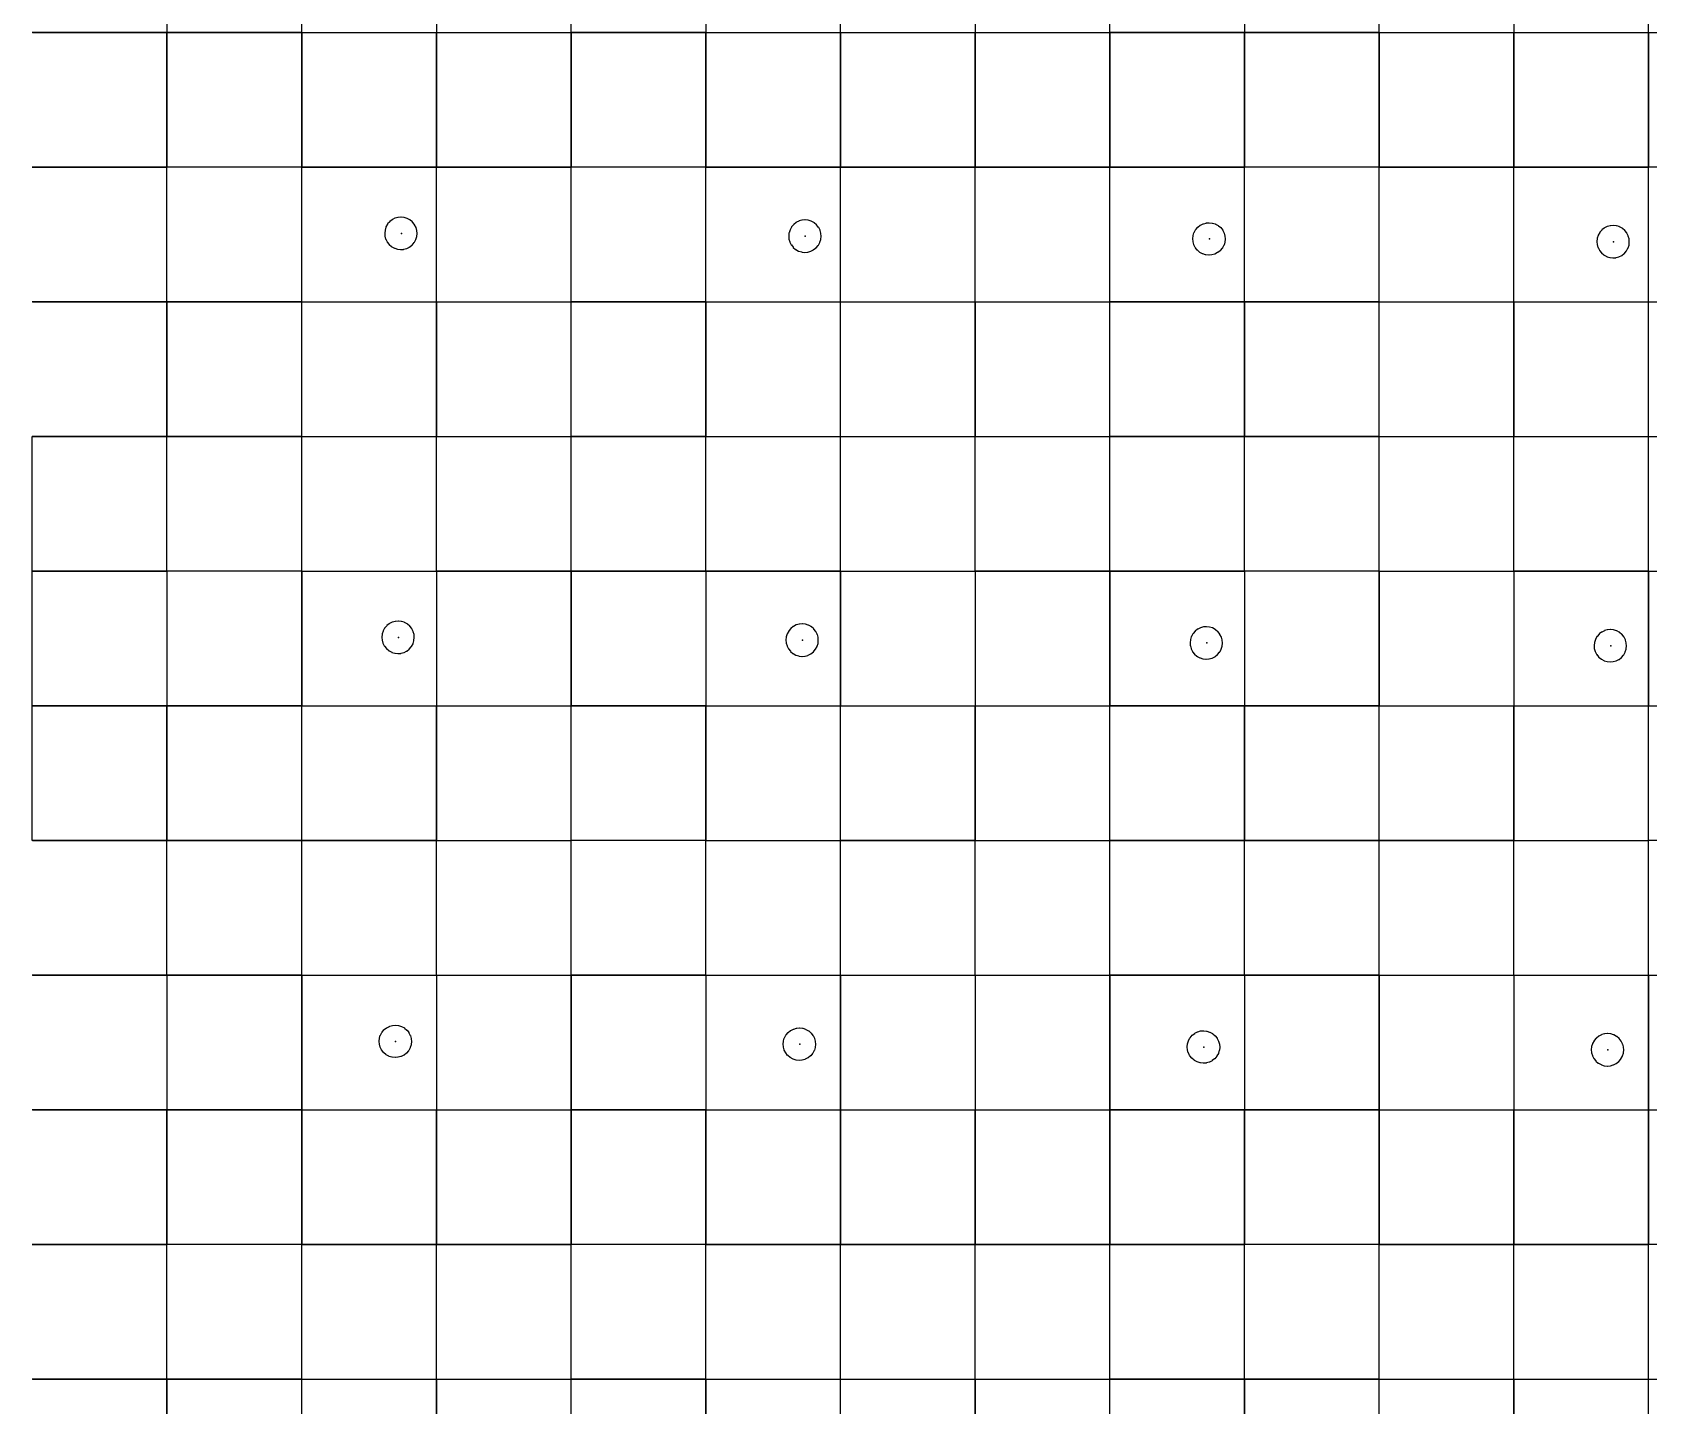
# Model space of a CAD drawing. Header units: metres. Extents: x 0 to 398, y -24 to 612.
# Drawn here: x 99 to 207, y 304.2 to 396 of the extents above; entities that cross this region are included whole.
import ezdxf

# ---------------------------------------------------------------- set-up
doc = ezdxf.new("R2010")
doc.units = ezdxf.units.M
doc.layers.add('LAYER_01_CUT', color=7, linetype='Continuous')
doc.layers.add('LAYER_04_GRID', color=7, linetype='Continuous')

msp = doc.modelspace()

# ---------------------------------------------------------------- linework, layer by layer
at = {"layer": 'LAYER_01_CUT'}
for points in [[(116.99, 396), (117, 396), (117, 404.99), (117, 405), (117, 413.99)], [(134.99, 396), (135, 396), (135, 404.99), (135, 405), (135, 413.99)], [(152.99, 396), (153, 396), (153, 404.99), (153, 405), (153, 413.99)], [(170.99, 396), (171, 396), (171, 404.99), (171, 405), (171, 413.99)], [(188.99, 396), (189, 396), (189, 404.99), (189, 405), (189, 413.99)], [(206.99, 396), (207, 396), (207, 404.99), (207, 405), (207, 413.99)], [(108, 404.99), (108, 396), (108, 396.01)], [(126, 404.99), (126, 396), (126, 396.01)], [(144, 404.99), (144, 396), (144, 396.01)], [(162, 404.99), (162, 396), (162, 396.01)], [(180, 404.99), (180, 396), (180, 396.01)], [(198, 404.99), (198, 396), (198, 396.01)], [(107.99, 396), (99, 396)], [(99.01, 396), (99, 396)], [(99.01, 396), (108, 396)], [(107.99, 396), (108, 396)], [(108, 395.99), (108, 396)], [(108, 387.01), (108, 396)], [(108, 396), (116.99, 396)], [(108, 396), (108.01, 396)], [(108, 395.99), (108, 387)], [(117, 396), (108.01, 396)], [(117, 396), (117, 396.01)], [(117, 395.99), (117, 396)], [(117, 387.01), (117, 396)], [(117, 396), (125.99, 396)], [(117, 396), (117.01, 396)], [(117, 395.99), (117, 387)], [(117.01, 396), (126, 396)], [(125.99, 396), (126, 396)], [(126.01, 396), (126, 396)], [(126, 395.99), (126, 396)], [(126, 387.01), (126, 396)], [(126, 396), (134.99, 396)], [(126, 395.99), (126, 387)], [(126.01, 396), (135, 396)], [(135, 396), (135, 396.01)], [(135, 395.99), (135, 396)], [(135, 387.01), (135, 396)], [(135, 396), (143.99, 396)], [(135, 396), (135.01, 396)], [(135, 395.99), (135, 387)], [(144, 396), (135.01, 396)], [(144, 396), (143.99, 396)], [(144, 395.99), (144, 396)], [(144, 387.01), (144, 396)], [(144, 396), (152.99, 396)], [(144, 396), (144.01, 396)], [(144, 395.99), (144, 387)], [(144.01, 396), (153, 396)], [(153, 396), (153, 396.01)], [(153.01, 396), (153, 396)], [(153, 395.99), (153, 396)], [(153, 387.01), (153, 396)], [(153, 396), (161.99, 396)], [(153, 395.99), (153, 387)], [(153.01, 396), (162, 396)], [(162, 396), (161.99, 396)], [(162, 395.99), (162, 396)], [(162, 387.01), (162, 396)], [(162, 396), (170.99, 396)], [(162, 396), (162.01, 396)], [(162, 395.99), (162, 387)], [(162.01, 396), (171, 396)], [(171, 396), (171, 396.01)], [(179.99, 396), (171, 396)], [(171.01, 396), (171, 396)], [(171, 395.99), (171, 396)], [(171, 387.01), (171, 396)], [(171, 395.99), (171, 387)], [(171.01, 396), (180, 396)], [(179.99, 396), (180, 396)], [(180, 395.99), (180, 396)], [(180, 387.01), (180, 396)], [(180, 396), (188.99, 396)], [(180, 396), (180.01, 396)], [(180, 395.99), (180, 387)], [(189, 396), (180.01, 396)], [(189, 396), (189, 396.01)], [(189, 395.99), (189, 396)], [(189, 387.01), (189, 396)], [(189, 396), (197.99, 396)], [(189, 396), (189.01, 396)], [(189, 395.99), (189, 387)], [(189.01, 396), (198, 396)], [(197.99, 396), (198, 396)], [(198.01, 396), (198, 396)], [(198, 395.99), (198, 396)], [(198, 387.01), (198, 396)], [(198, 396), (206.99, 396)], [(198, 395.99), (198, 387)], [(198.01, 396), (207, 396)], [(207, 396), (207, 396.01)], [(207, 395.99), (207, 396)], [(207, 387.01), (207, 396)], [(207, 396), (215.99, 396)], [(207, 396), (207.01, 396)], [(207, 395.99), (207, 387)], [(107.99, 387), (99, 387), (99.01, 387)], [(99.01, 387), (108, 387)], [(107.99, 387), (108, 387)], [(107.99, 378), (108, 378), (108, 386.99)], [(108, 387.01), (108, 387)], [(116.99, 387), (108, 387), (108.01, 387)], [(108, 386.99), (108, 387)], [(108, 378.01), (108, 387)], [(108, 377.99), (108, 369), (116.99, 369), (117, 369), (117, 377.99), (117, 378), (117, 386.99)], [(117, 387), (108.01, 387)], [(117, 387), (116.99, 387)], [(117, 387.01), (117, 387)], [(125.99, 387), (117, 387), (117.01, 387)], [(117, 386.99), (117, 387)], [(117, 378.01), (117, 387)], [(117.01, 387), (126, 387)], [(125.99, 387), (126, 387)], [(125.99, 378), (126, 378), (126, 386.99)], [(126, 387.01), (126, 387)], [(134.99, 387), (126, 387), (126.01, 387)], [(126, 386.99), (126, 387)], [(126, 378.01), (126, 387)], [(126, 377.99), (126, 369), (134.99, 369), (135, 369), (135, 377.99), (135, 378), (135, 386.99)], [(126.01, 387), (135, 387)], [(135, 387), (134.99, 387)], [(135, 387.01), (135, 387)], [(143.99, 387), (135, 387), (135.01, 387)], [(135, 386.99), (135, 387)], [(135, 378.01), (135, 387)], [(144, 387), (135.01, 387)], [(144, 387), (143.99, 387)], [(143.99, 378), (144, 378), (144, 386.99)], [(144, 387.01), (144, 387)], [(152.99, 387), (144, 387), (144.01, 387)], [(144, 386.99), (144, 387)], [(144, 378.01), (144, 387)], [(144, 377.99), (144, 369), (152.99, 369), (153, 369), (153, 377.99), (153, 378), (153, 386.99)], [(144.01, 387), (153, 387)], [(152.99, 387), (153, 387)], [(153, 387.01), (153, 387)], [(161.99, 387), (153, 387), (153.01, 387)], [(153, 386.99), (153, 387)], [(153, 378.01), (153, 387)], [(153.01, 387), (162, 387)], [(162, 387), (161.99, 387)], [(161.99, 378), (162, 378), (162, 386.99)], [(162, 387.01), (162, 387)], [(170.99, 387), (162, 387), (162.01, 387)], [(162, 386.99), (162, 387)], [(162, 378.01), (162, 387)], [(162, 377.99), (162, 369), (170.99, 369), (171, 369), (171, 377.99), (171, 378), (171, 386.99)], [(162.01, 387), (171, 387)], [(170.99, 387), (171, 387)], [(171, 387.01), (171, 387)], [(179.99, 387), (171, 387), (171.01, 387)], [(171, 386.99), (171, 387)], [(171, 378.01), (171, 387)], [(171.01, 387), (180, 387)], [(179.99, 387), (180, 387)], [(179.99, 378), (180, 378), (180, 386.99)], [(180, 387.01), (180, 387)], [(188.99, 387), (180, 387), (180.01, 387)], [(180, 386.99), (180, 387)], [(180, 378.01), (180, 387)], [(180, 377.99), (180, 369), (188.99, 369), (189, 369), (189, 377.99), (189, 378), (189, 386.99)], [(189, 387), (180.01, 387)], [(189, 387), (188.99, 387)], [(189, 387.01), (189, 387)], [(197.99, 387), (189, 387), (189.01, 387)], [(189, 386.99), (189, 387)], [(189, 378.01), (189, 387)], [(189.01, 387), (198, 387)], [(197.99, 387), (198, 387)], [(197.99, 378), (198, 378), (198, 386.99)], [(198, 387.01), (198, 387)], [(206.99, 387), (198, 387), (198.01, 387)], [(198, 386.99), (198, 387)], [(198, 378.01), (198, 387)], [(198, 377.99), (198, 369), (206.99, 369), (207, 369), (207, 377.99), (207, 378), (207, 386.99)], [(198.01, 387), (207, 387)], [(207, 387), (206.99, 387)], [(207, 387.01), (207, 387)], [(215.99, 387), (207, 387), (207.01, 387)], [(207, 386.99), (207, 387)], [(207, 378.01), (207, 387)], [(122.61, 382.19), (122.62, 382.19), (122.62, 382.18), (122.71, 382), (122.71, 381.99), (122.72, 381.99), (122.84, 381.83), (122.85, 381.82), (123, 381.69), (123.02, 381.68), (123.03, 381.67), (123.2, 381.58), (123.21, 381.57), (123.22, 381.57), (123.41, 381.51), (123.41, 381.51), (123.42, 381.51), (123.61, 381.49), (123.62, 381.49), (123.63, 381.49), (123.81, 381.5), (123.82, 381.51), (123.82, 381.51), (124.01, 381.56), (124.02, 381.56), (124.02, 381.56), (124.2, 381.65), (124.21, 381.66), (124.22, 381.66), (124.37, 381.79), (124.38, 381.79), (124.51, 381.95), (124.52, 381.96), (124.53, 381.97), (124.62, 382.15), (124.63, 382.15), (124.63, 382.16), (124.69, 382.35), (124.69, 382.36), (124.69, 382.37), (124.71, 382.56), (124.71, 382.56), (124.71, 382.57), (124.7, 382.75), (124.7, 382.76), (124.69, 382.77), (124.64, 382.95), (124.64, 382.96), (124.64, 382.97), (124.55, 383.14), (124.54, 383.15), (124.54, 383.16), (124.41, 383.32), (124.41, 383.33), (124.25, 383.46), (124.24, 383.47), (124.23, 383.47), (124.05, 383.57), (124.05, 383.57), (124.04, 383.57), (123.85, 383.63), (123.84, 383.63), (123.83, 383.64), (123.64, 383.66), (123.64, 383.66), (123.63, 383.66), (123.45, 383.64), (123.44, 383.64), (123.43, 383.64), (123.25, 383.59), (123.24, 383.58), (123.23, 383.58), (123.06, 383.49), (123.05, 383.49), (123.04, 383.48), (122.88, 383.36), (122.88, 383.35), (122.74, 383.2), (122.73, 383.18), (122.73, 383.18), (122.63, 383), (122.63, 382.99), (122.63, 382.98), (122.57, 382.79), (122.57, 382.79), (122.57, 382.78), (122.55, 382.59), (122.55, 382.58), (122.55, 382.57), (122.56, 382.39), (122.56, 382.39), (122.56, 382.38), (122.61, 382.19)], [(151.01, 381.37), (151.02, 381.38), (151.2, 381.47), (151.21, 381.47), (151.21, 381.48), (151.37, 381.6), (151.38, 381.61), (151.51, 381.76), (151.52, 381.78), (151.53, 381.78), (151.62, 381.96), (151.63, 381.97), (151.63, 381.98), (151.69, 382.16), (151.69, 382.17), (151.69, 382.18), (151.71, 382.37), (151.71, 382.38), (151.71, 382.39), (151.7, 382.57), (151.69, 382.57), (151.69, 382.58), (151.64, 382.76), (151.64, 382.77), (151.64, 382.78), (151.55, 382.96), (151.54, 382.97), (151.54, 382.97), (151.41, 383.13), (151.41, 383.14), (151.25, 383.27), (151.24, 383.28), (151.23, 383.29), (151.05, 383.38), (151.05, 383.39), (151.04, 383.39), (150.85, 383.45), (150.84, 383.45), (150.83, 383.45), (150.64, 383.47), (150.64, 383.47), (150.63, 383.47), (150.45, 383.45), (150.44, 383.45), (150.43, 383.45), (150.25, 383.4), (150.24, 383.4), (150.23, 383.39), (150.06, 383.31), (150.05, 383.3), (150.04, 383.3), (149.88, 383.17), (149.88, 383.17), (149.74, 383.01), (149.73, 383), (149.73, 382.99), (149.63, 382.81), (149.63, 382.8), (149.63, 382.8), (149.57, 382.61), (149.57, 382.6), (149.56, 382.59), (149.54, 382.4), (149.54, 382.39), (149.54, 382.39), (149.56, 382.21), (149.56, 382.2), (149.56, 382.19), (149.61, 382.01), (149.62, 382), (149.62, 381.99), (149.71, 381.81), (149.71, 381.81), (149.72, 381.8), (149.84, 381.64), (149.85, 381.63), (150, 381.5), (150.02, 381.49), (150.02, 381.49), (150.2, 381.39), (150.21, 381.39), (150.22, 381.38), (150.41, 381.33), (150.41, 381.32), (150.42, 381.32), (150.61, 381.3), (150.62, 381.3), (150.63, 381.3), (150.81, 381.32), (150.81, 381.32), (150.82, 381.32), (151.01, 381.37), (151.01, 381.37)], [(178.52, 381.59), (178.51, 381.58), (178.38, 381.42), (178.37, 381.41), (178.21, 381.29), (178.21, 381.28), (178.2, 381.28), (178.02, 381.19), (178.01, 381.19), (178.01, 381.18), (177.82, 381.13), (177.81, 381.13), (177.81, 381.13), (177.63, 381.12), (177.62, 381.12), (177.61, 381.12), (177.42, 381.14), (177.41, 381.14), (177.4, 381.14), (177.22, 381.2), (177.21, 381.2), (177.2, 381.2), (177.02, 381.3), (177.02, 381.3), (177, 381.32), (176.85, 381.45), (176.84, 381.45), (176.72, 381.61), (176.71, 381.62), (176.71, 381.63), (176.62, 381.8), (176.61, 381.81), (176.61, 381.82), (176.56, 382), (176.56, 382.01), (176.56, 382.02), (176.54, 382.2), (176.54, 382.21), (176.54, 382.22), (176.56, 382.41), (176.56, 382.41), (176.57, 382.42), (176.62, 382.61), (176.63, 382.62), (176.63, 382.63), (176.73, 382.8), (176.73, 382.81), (176.74, 382.82), (176.87, 382.98), (176.88, 382.98), (177.04, 383.11), (177.05, 383.11), (177.05, 383.12), (177.23, 383.21), (177.24, 383.21), (177.25, 383.21), (177.43, 383.26), (177.44, 383.27), (177.45, 383.27), (177.63, 383.28), (177.63, 383.28), (177.64, 383.28), (177.83, 383.26), (177.84, 383.26), (177.85, 383.26), (178.04, 383.2), (178.05, 383.2), (178.05, 383.19), (178.23, 383.1), (178.24, 383.09), (178.25, 383.08), (178.41, 382.95), (178.41, 382.95), (178.54, 382.79), (178.54, 382.78), (178.55, 382.77), (178.64, 382.59), (178.64, 382.59), (178.64, 382.58), (178.69, 382.39), (178.69, 382.39), (178.69, 382.38), (178.71, 382.2), (178.71, 382.19), (178.71, 382.18), (178.69, 381.99), (178.69, 381.99), (178.69, 381.98), (178.63, 381.79), (178.63, 381.78), (178.62, 381.77), (178.53, 381.6), (178.52, 381.59)], [(205.38, 381.23), (205.51, 381.39), (205.52, 381.4), (205.53, 381.41), (205.62, 381.59), (205.63, 381.59), (205.63, 381.6), (205.69, 381.79), (205.69, 381.8), (205.69, 381.81), (205.71, 382), (205.71, 382.01), (205.71, 382.01), (205.69, 382.19), (205.69, 382.2), (205.69, 382.21), (205.64, 382.39), (205.64, 382.4), (205.63, 382.41), (205.55, 382.58), (205.54, 382.59), (205.54, 382.6), (205.41, 382.76), (205.41, 382.77), (205.25, 382.9), (205.24, 382.91), (205.23, 382.91), (205.05, 383.01), (205.04, 383.01), (205.04, 383.02), (204.85, 383.07), (204.84, 383.07), (204.83, 383.08), (204.64, 383.1), (204.63, 383.1), (204.63, 383.1), (204.45, 383.08), (204.44, 383.08), (204.43, 383.08), (204.25, 383.03), (204.24, 383.02), (204.23, 383.02), (204.05, 382.93), (204.05, 382.93), (204.04, 382.92), (203.88, 382.8), (203.87, 382.79), (203.74, 382.64), (203.73, 382.62), (203.73, 382.62), (203.63, 382.44), (203.63, 382.43), (203.62, 382.42), (203.57, 382.24), (203.56, 382.23), (203.56, 382.22), (203.54, 382.03), (203.54, 382.02), (203.54, 382.01), (203.56, 381.83), (203.56, 381.83), (203.56, 381.82), (203.61, 381.63), (203.61, 381.63), (203.62, 381.62), (203.71, 381.44), (203.71, 381.43), (203.72, 381.43), (203.84, 381.27), (203.85, 381.26), (204, 381.13), (204.02, 381.12), (204.02, 381.11), (204.2, 381.02), (204.21, 381.01), (204.22, 381.01), (204.4, 380.95), (204.41, 380.95), (204.42, 380.95), (204.61, 380.93), (204.62, 380.93), (204.63, 380.93), (204.81, 380.94), (204.81, 380.95), (204.82, 380.95), (205, 381), (205.01, 381), (205.02, 381), (205.2, 381.09), (205.21, 381.1), (205.21, 381.1), (205.37, 381.23), (205.38, 381.23)], [(107.99, 378), (99, 378)], [(99.01, 378), (99, 378)], [(99.01, 378), (108, 378)], [(108, 378), (108, 378.01)], [(108, 369.01), (108, 378)], [(108, 378), (108, 377.99)], [(108, 378), (116.99, 378)], [(108, 378), (108.01, 378)], [(117, 378), (108.01, 378)], [(117, 378), (116.99, 378)], [(117, 378), (117, 378.01)], [(117, 369.01), (117, 378)], [(117, 378), (125.99, 378)], [(117, 378), (117.01, 378)], [(117.01, 378), (126, 378)], [(126, 378), (126, 378.01)], [(126.01, 378), (126, 378)], [(126, 369.01), (126, 378)], [(126, 378), (126, 377.99)], [(126, 378), (134.99, 378)], [(126.01, 378), (135, 378)], [(135, 378), (134.99, 378)], [(135, 378), (135, 378.01)], [(135, 369.01), (135, 378)], [(135, 378), (143.99, 378)], [(135, 378), (135.01, 378)], [(144, 378), (135.01, 378)], [(144, 378), (144, 378.01)], [(144, 369.01), (144, 378)], [(144, 378), (144, 377.99)], [(144, 378), (152.99, 378)], [(144, 378), (144.01, 378)], [(144.01, 378), (153, 378)], [(152.99, 378), (153, 378)], [(153, 378), (153, 378.01)], [(153.01, 378), (153, 378)], [(153, 369.01), (153, 378)], [(153, 378), (161.99, 378)], [(153.01, 378), (162, 378)], [(162, 378), (162, 378.01)], [(162, 369.01), (162, 378)], [(162, 378), (162, 377.99)], [(162, 378), (170.99, 378)], [(162, 378), (162.01, 378)], [(162.01, 378), (171, 378)], [(170.99, 378), (171, 378)], [(171, 378), (171, 378.01)], [(179.99, 378), (171, 378)], [(171.01, 378), (171, 378)], [(171, 369.01), (171, 378)], [(171.01, 378), (180, 378)], [(180, 378), (180, 378.01)], [(180, 369.01), (180, 378)], [(180, 378), (180, 377.99)], [(180, 378), (188.99, 378)], [(180, 378), (180.01, 378)], [(189, 378), (180.01, 378)], [(189, 378), (188.99, 378)], [(189, 378), (189, 378.01)], [(189, 369.01), (189, 378)], [(189, 378), (197.99, 378)], [(189, 378), (189.01, 378)], [(189.01, 378), (198, 378)], [(198, 378), (198, 378.01)], [(198.01, 378), (198, 378)], [(198, 369.01), (198, 378)], [(198, 378), (198, 377.99)], [(198, 378), (206.99, 378)], [(198.01, 378), (207, 378)], [(207, 378), (206.99, 378)], [(207, 378), (207, 378.01)], [(207, 369.01), (207, 378)], [(207, 378), (215.99, 378)], [(207, 378), (207.01, 378)], [(107.99, 369), (99, 369)], [(99.01, 369), (99, 369)], [(107.99, 342), (99, 342), (99, 350.99), (99, 351), (99, 359.99), (99, 360), (99, 368.99)], [(99.01, 369), (108, 369)], [(107.99, 369), (108, 369)], [(108, 369.01), (108, 369)], [(108, 368.99), (108, 369)], [(108, 360.01), (108, 369)], [(108, 369), (108.01, 369)], [(116.99, 360), (108, 360), (108, 368.99)], [(117, 369), (108.01, 369)], [(117, 369.01), (117, 369)], [(117, 368.99), (117, 369)], [(117, 360.01), (117, 369)], [(117, 369), (125.99, 369)], [(117, 369), (117.01, 369)], [(125.99, 342), (117, 342), (117, 350.99), (117, 351), (117, 359.99), (117, 360), (117, 368.99)], [(117.01, 369), (126, 369)], [(125.99, 369), (126, 369)], [(126, 369.01), (126, 369)], [(126.01, 369), (126, 369)], [(126, 368.99), (126, 369)], [(126, 360.01), (126, 369)], [(134.99, 360), (126, 360), (126, 368.99)], [(126.01, 369), (135, 369)], [(135, 369.01), (135, 369)], [(135, 368.99), (135, 369)], [(135, 360.01), (135, 369)], [(135, 369), (143.99, 369)], [(135, 369), (135.01, 369)], [(143.99, 342), (135, 342), (135, 350.99), (135, 351), (135, 359.99), (135, 360), (135, 368.99)], [(144, 369), (135.01, 369)], [(144, 369), (143.99, 369)], [(144, 369.01), (144, 369)], [(144, 368.99), (144, 369)], [(144, 360.01), (144, 369)], [(144, 369), (144.01, 369)], [(152.99, 360), (144, 360), (144, 368.99)], [(144.01, 369), (153, 369)], [(153, 369.01), (153, 369)], [(153.01, 369), (153, 369)], [(153, 368.99), (153, 369)], [(153, 360.01), (153, 369)], [(153, 369), (161.99, 369)], [(161.99, 342), (153, 342), (153, 350.99), (153, 351), (153, 359.99), (153, 360), (153, 368.99)], [(153.01, 369), (162, 369)], [(162, 369), (161.99, 369)], [(162, 369.01), (162, 369)], [(162, 368.99), (162, 369)], [(162, 360.01), (162, 369)], [(162, 369), (162.01, 369)], [(170.99, 360), (162, 360), (162, 368.99)], [(162.01, 369), (171, 369)], [(171, 369.01), (171, 369)], [(179.99, 369), (171, 369)], [(171.01, 369), (171, 369)], [(171, 368.99), (171, 369)], [(171, 360.01), (171, 369)], [(179.99, 342), (171, 342), (171, 350.99), (171, 351), (171, 359.99), (171, 360), (171, 368.99)], [(171.01, 369), (180, 369)], [(179.99, 369), (180, 369)], [(180, 369.01), (180, 369)], [(180, 368.99), (180, 369)], [(180, 360.01), (180, 369)], [(180, 369), (180.01, 369)], [(188.99, 360), (180, 360), (180, 368.99)], [(189, 369), (180.01, 369)], [(189, 369.01), (189, 369)], [(189, 368.99), (189, 369)], [(189, 360.01), (189, 369)], [(189, 369), (197.99, 369)], [(189, 369), (189.01, 369)], [(197.99, 342), (189, 342), (189, 350.99), (189, 351), (189, 359.99), (189, 360), (189, 368.99)], [(189.01, 369), (198, 369)], [(197.99, 369), (198, 369)], [(198, 369.01), (198, 369)], [(198.01, 369), (198, 369)], [(198, 368.99), (198, 369)], [(198, 360.01), (198, 369)], [(206.99, 360), (198, 360), (198, 368.99)], [(198.01, 369), (207, 369)], [(207, 369.01), (207, 369)], [(207, 368.99), (207, 369)], [(207, 360.01), (207, 369)], [(207, 369), (215.99, 369)], [(207, 369), (207.01, 369)], [(215.99, 342), (207, 342), (207, 350.99), (207, 351), (207, 359.99), (207, 360), (207, 368.99)], [(107.99, 360), (99, 360)], [(99.01, 360), (99, 360)], [(99.01, 360), (108, 360)], [(107.99, 360), (108, 360)], [(108, 360), (108, 360.01)], [(108, 360), (108, 359.99)], [(108, 360), (108, 351.01)], [(108, 360), (108.01, 360)], [(108, 359.99), (108, 351), (108, 351.01)], [(117, 360), (108.01, 360)], [(117, 360), (116.99, 360)], [(117, 360), (117, 360.01)], [(117, 360), (117, 351.01)], [(117, 360), (125.99, 360)], [(117, 360), (117.01, 360)], [(117.01, 360), (126, 360)], [(125.99, 360), (126, 360)], [(126, 360), (126, 360.01)], [(126.01, 360), (126, 360)], [(126, 360), (126, 359.99)], [(126, 360), (126, 351.01)], [(126, 359.99), (126, 351), (126, 351.01)], [(126.01, 360), (135, 360)], [(135, 360), (134.99, 360)], [(135, 360), (135, 360.01)], [(135, 360), (135, 351.01)], [(135, 360), (143.99, 360)], [(135, 360), (135.01, 360)], [(144, 360), (135.01, 360)], [(144, 360), (143.99, 360)], [(144, 360), (144, 360.01)], [(144, 360), (144, 359.99)], [(144, 360), (144, 351.01)], [(144, 360), (144.01, 360)], [(144, 359.99), (144, 351), (144, 351.01)], [(144.01, 360), (153, 360)], [(152.99, 360), (153, 360)], [(153, 360), (153, 360.01)], [(153.01, 360), (153, 360)], [(153, 360), (153, 351.01)], [(153, 360), (161.99, 360)], [(153.01, 360), (162, 360)], [(162, 360), (161.99, 360)], [(162, 360), (162, 360.01)], [(162, 360), (162, 359.99)], [(162, 360), (162, 351.01)], [(162, 360), (162.01, 360)], [(162, 359.99), (162, 351), (162, 351.01)], [(162.01, 360), (171, 360)], [(170.99, 360), (171, 360)], [(171, 360), (171, 360.01)], [(179.99, 360), (171, 360)], [(171.01, 360), (171, 360)], [(171, 360), (171, 351.01)], [(171.01, 360), (180, 360)], [(179.99, 360), (180, 360)], [(180, 360), (180, 360.01)], [(180, 360), (180, 359.99)], [(180, 360), (180, 351.01)], [(180, 360), (180.01, 360)], [(180, 359.99), (180, 351), (180, 351.01)], [(189, 360), (180.01, 360)], [(189, 360), (188.99, 360)], [(189, 360), (189, 360.01)], [(189, 360), (189, 351.01)], [(189, 360), (197.99, 360)], [(189, 360), (189.01, 360)], [(189.01, 360), (198, 360)], [(197.99, 360), (198, 360)], [(198, 360), (198, 360.01)], [(198.01, 360), (198, 360)], [(198, 360), (198, 359.99)], [(198, 360), (198, 351.01)], [(198, 359.99), (198, 351), (198, 351.01)], [(198.01, 360), (207, 360)], [(207, 360), (206.99, 360)], [(207, 360), (207, 360.01)], [(207, 360), (207, 351.01)], [(207, 360), (215.99, 360)], [(207, 360), (207.01, 360)], [(123.03, 354.57), (123.22, 354.51), (123.23, 354.51), (123.24, 354.51), (123.43, 354.49), (123.43, 354.49), (123.44, 354.49), (123.62, 354.5), (123.63, 354.51), (123.64, 354.51), (123.82, 354.56), (123.83, 354.56), (123.84, 354.56), (124.01, 354.65), (124.02, 354.66), (124.03, 354.66), (124.19, 354.79), (124.19, 354.79), (124.32, 354.95), (124.34, 354.96), (124.34, 354.97), (124.44, 355.15), (124.44, 355.15), (124.44, 355.16), (124.5, 355.35), (124.5, 355.36), (124.5, 355.37), (124.52, 355.56), (124.52, 355.57), (124.52, 355.57), (124.51, 355.75), (124.51, 355.76), (124.51, 355.77), (124.46, 355.95), (124.45, 355.96), (124.45, 355.97), (124.36, 356.15), (124.36, 356.15), (124.35, 356.16), (124.23, 356.32), (124.22, 356.33), (124.07, 356.46), (124.05, 356.47), (124.04, 356.47), (123.87, 356.57), (123.86, 356.57), (123.85, 356.58), (123.66, 356.63), (123.66, 356.64), (123.65, 356.64), (123.46, 356.66), (123.45, 356.66), (123.44, 356.66), (123.26, 356.64), (123.25, 356.64), (123.25, 356.64), (123.06, 356.59), (123.05, 356.58), (123.05, 356.58), (122.87, 356.49), (122.86, 356.49), (122.85, 356.48), (122.7, 356.36), (122.69, 356.35), (122.56, 356.2), (122.55, 356.18), (122.54, 356.18), (122.45, 356), (122.44, 355.99), (122.44, 355.98), (122.38, 355.8), (122.38, 355.79), (122.38, 355.78), (122.36, 355.59), (122.36, 355.58), (122.36, 355.57), (122.37, 355.39), (122.37, 355.39), (122.38, 355.38), (122.43, 355.19), (122.43, 355.19), (122.43, 355.18), (122.52, 355), (122.53, 354.99), (122.53, 354.99), (122.66, 354.83), (122.66, 354.82), (122.82, 354.69), (122.83, 354.68), (122.84, 354.67), (123.02, 354.58), (123.02, 354.57), (123.03, 354.57)], [(149.45, 355.81), (149.44, 355.81), (149.44, 355.8), (149.38, 355.61), (149.38, 355.6), (149.38, 355.59), (149.36, 355.4), (149.36, 355.39), (149.36, 355.39), (149.37, 355.21), (149.37, 355.2), (149.38, 355.19), (149.43, 355.01), (149.43, 355), (149.43, 354.99), (149.52, 354.81), (149.53, 354.81), (149.53, 354.8), (149.66, 354.64), (149.66, 354.63), (149.82, 354.5), (149.83, 354.49), (149.84, 354.49), (150.01, 354.39), (150.02, 354.39), (150.03, 354.38), (150.22, 354.33), (150.23, 354.32), (150.23, 354.32), (150.43, 354.3), (150.43, 354.3), (150.44, 354.3), (150.62, 354.32), (150.63, 354.32), (150.64, 354.32), (150.82, 354.37), (150.83, 354.37), (150.84, 354.38), (151.01, 354.47), (151.02, 354.47), (151.03, 354.48), (151.19, 354.6), (151.19, 354.61), (151.32, 354.76), (151.34, 354.78), (151.34, 354.78), (151.44, 354.96), (151.44, 354.97), (151.44, 354.98), (151.5, 355.16), (151.5, 355.17), (151.5, 355.18), (151.52, 355.37), (151.52, 355.38), (151.52, 355.39), (151.51, 355.57), (151.51, 355.57), (151.51, 355.58), (151.46, 355.77), (151.45, 355.77), (151.45, 355.78), (151.36, 355.96), (151.36, 355.97), (151.35, 355.97), (151.23, 356.13), (151.22, 356.14), (151.06, 356.27), (151.05, 356.28), (151.04, 356.29), (150.87, 356.38), (150.86, 356.39), (150.85, 356.39), (150.66, 356.45), (150.66, 356.45), (150.65, 356.45), (150.46, 356.47), (150.45, 356.47), (150.44, 356.47), (150.26, 356.45), (150.25, 356.45), (150.25, 356.45), (150.06, 356.4), (150.05, 356.4), (150.05, 356.4), (149.87, 356.31), (149.86, 356.3), (149.85, 356.3), (149.69, 356.17), (149.69, 356.17), (149.56, 356.01), (149.55, 356), (149.54, 355.99), (149.45, 355.81)], [(177.64, 354.13), (177.82, 354.19), (177.83, 354.19), (177.84, 354.19), (178.01, 354.28), (178.02, 354.28), (178.03, 354.29), (178.19, 354.42), (178.19, 354.42), (178.32, 354.58), (178.34, 354.59), (178.34, 354.6), (178.44, 354.77), (178.44, 354.78), (178.44, 354.79), (178.5, 354.98), (178.5, 354.99), (178.5, 354.99), (178.52, 355.18), (178.52, 355.19), (178.52, 355.2), (178.51, 355.38), (178.51, 355.39), (178.51, 355.4), (178.46, 355.58), (178.45, 355.59), (178.45, 355.59), (178.36, 355.77), (178.36, 355.78), (178.35, 355.79), (178.23, 355.95), (178.22, 355.95), (178.06, 356.08), (178.05, 356.09), (178.04, 356.1), (177.87, 356.2), (177.86, 356.2), (177.85, 356.2), (177.66, 356.26), (177.65, 356.26), (177.65, 356.26), (177.46, 356.28), (177.45, 356.28), (177.44, 356.28), (177.26, 356.27), (177.25, 356.27), (177.25, 356.27), (177.06, 356.21), (177.05, 356.21), (177.05, 356.21), (176.87, 356.12), (176.86, 356.12), (176.85, 356.11), (176.69, 355.99), (176.69, 355.98), (176.56, 355.82), (176.55, 355.81), (176.54, 355.8), (176.45, 355.63), (176.44, 355.62), (176.44, 355.61), (176.38, 355.42), (176.38, 355.41), (176.38, 355.41), (176.36, 355.22), (176.36, 355.21), (176.36, 355.2), (176.37, 355.02), (176.37, 355.01), (176.38, 355), (176.43, 354.82), (176.43, 354.81), (176.43, 354.81), (176.52, 354.63), (176.53, 354.62), (176.53, 354.61), (176.66, 354.45), (176.66, 354.45), (176.82, 354.32), (176.83, 354.31), (176.84, 354.3), (177.01, 354.2), (177.02, 354.2), (177.03, 354.2), (177.22, 354.14), (177.23, 354.14), (177.23, 354.14), (177.42, 354.12), (177.43, 354.12), (177.44, 354.12), (177.62, 354.13), (177.63, 354.13), (177.64, 354.13)], [(203.38, 355.22), (203.36, 355.03), (203.36, 355.02), (203.36, 355.01), (203.37, 354.83), (203.37, 354.83), (203.37, 354.82), (203.43, 354.63), (203.43, 354.63), (203.43, 354.62), (203.52, 354.44), (203.52, 354.43), (203.53, 354.43), (203.65, 354.27), (203.66, 354.26), (203.82, 354.13), (203.83, 354.12), (203.84, 354.11), (204.01, 354.02), (204.02, 354.01), (204.03, 354.01), (204.22, 353.95), (204.23, 353.95), (204.23, 353.95), (204.42, 353.93), (204.43, 353.93), (204.44, 353.93), (204.62, 353.95), (204.63, 353.95), (204.64, 353.95), (204.82, 354), (204.83, 354), (204.83, 354.01), (205.01, 354.09), (205.02, 354.1), (205.03, 354.1), (205.19, 354.23), (205.19, 354.23), (205.32, 354.39), (205.33, 354.4), (205.34, 354.41), (205.44, 354.59), (205.44, 354.6), (205.44, 354.6), (205.5, 354.79), (205.5, 354.8), (205.5, 354.81), (205.52, 355), (205.52, 355.01), (205.52, 355.01), (205.51, 355.19), (205.51, 355.2), (205.51, 355.21), (205.45, 355.39), (205.45, 355.4), (205.45, 355.41), (205.36, 355.59), (205.36, 355.59), (205.35, 355.6), (205.23, 355.76), (205.22, 355.77), (205.06, 355.9), (205.05, 355.91), (205.04, 355.91), (204.87, 356.01), (204.86, 356.01), (204.85, 356.02), (204.66, 356.07), (204.65, 356.08), (204.65, 356.08), (204.46, 356.1), (204.45, 356.1), (204.44, 356.1), (204.26, 356.08), (204.25, 356.08), (204.24, 356.08), (204.06, 356.03), (204.05, 356.03), (204.05, 356.02), (203.87, 355.93), (203.86, 355.93), (203.85, 355.92), (203.69, 355.8), (203.69, 355.79), (203.56, 355.64), (203.55, 355.62), (203.54, 355.62), (203.44, 355.44), (203.44, 355.43), (203.44, 355.42), (203.38, 355.24), (203.38, 355.23), (203.38, 355.22)], [(107.99, 351), (99, 351)], [(99.01, 351), (99, 351)], [(99.01, 351), (108, 351)], [(107.99, 351), (108, 351)], [(108, 342.01), (108, 351)], [(108, 351), (108, 350.99)], [(108, 351), (116.99, 351)], [(108, 351), (108.01, 351)], [(117, 351), (108.01, 351)], [(117, 351), (116.99, 351)], [(117, 351), (117, 351.01)], [(117, 342.01), (117, 351)], [(117, 351), (125.99, 351)], [(117, 351), (117.01, 351)], [(117.01, 351), (126, 351)], [(125.99, 351), (126, 351)], [(126.01, 351), (126, 351)], [(126, 342.01), (126, 351)], [(126, 351), (126, 350.99)], [(126, 351), (134.99, 351)], [(126.01, 351), (135, 351)], [(135, 351), (134.99, 351)], [(135, 351), (135, 351.01)], [(135, 342.01), (135, 351)], [(135, 351), (143.99, 351)], [(135, 351), (135.01, 351)], [(144, 351), (135.01, 351)], [(144, 351), (143.99, 351)], [(144, 342.01), (144, 351)], [(144, 351), (144, 350.99)], [(144, 351), (152.99, 351)], [(144, 351), (144.01, 351)], [(144.01, 351), (153, 351)], [(152.99, 351), (153, 351)], [(153, 351), (153, 351.01)], [(153.01, 351), (153, 351)], [(153, 342.01), (153, 351)], [(153, 351), (161.99, 351)], [(153.01, 351), (162, 351)], [(162, 351), (161.99, 351)], [(162, 342.01), (162, 351)], [(162, 351), (162, 350.99)], [(162, 351), (170.99, 351)], [(162, 351), (162.01, 351)], [(162.01, 351), (171, 351)], [(170.99, 351), (171, 351)], [(171, 351), (171, 351.01)], [(179.99, 351), (171, 351)], [(171.01, 351), (171, 351)], [(171, 342.01), (171, 351)], [(171.01, 351), (180, 351)], [(179.99, 351), (180, 351)], [(180, 342.01), (180, 351)], [(180, 351), (180, 350.99)], [(180, 351), (188.99, 351)], [(180, 351), (180.01, 351)], [(189, 351), (180.01, 351)], [(189, 351), (188.99, 351)], [(189, 351), (189, 351.01)], [(189, 342.01), (189, 351)], [(189, 351), (197.99, 351)], [(189, 351), (189.01, 351)], [(189.01, 351), (198, 351)], [(197.99, 351), (198, 351)], [(198.01, 351), (198, 351)], [(198, 342.01), (198, 351)], [(198, 351), (198, 350.99)], [(198, 351), (206.99, 351)], [(198.01, 351), (207, 351)], [(207, 351), (206.99, 351)], [(207, 351), (207, 351.01)], [(207, 342.01), (207, 351)], [(207, 351), (215.99, 351)], [(207, 351), (207.01, 351)], [(108, 350.99), (108, 342), (116.99, 342)], [(126, 350.99), (126, 342), (134.99, 342)], [(144, 350.99), (144, 342), (152.99, 342)], [(162, 350.99), (162, 342), (170.99, 342)], [(180, 350.99), (180, 342), (188.99, 342)], [(198, 350.99), (198, 342), (206.99, 342)], [(99.01, 342), (99, 342)], [(99.01, 342), (108, 342)], [(107.99, 342), (108, 342)], [(107.99, 333), (108, 333), (108, 341.99)], [(108, 342.01), (108, 342)], [(108, 341.99), (108, 342)], [(108, 333.01), (108, 342)], [(108, 342), (108.01, 342)], [(117, 342), (108.01, 342)], [(117, 342), (116.99, 342)], [(116.99, 324), (117, 324), (117, 332.99), (117, 333), (117, 341.99)], [(117, 342.01), (117, 342)], [(117, 341.99), (117, 342)], [(117, 333.01), (117, 342)], [(117, 342), (117.01, 342)], [(117.01, 342), (126, 342)], [(125.99, 342), (126, 342)], [(125.99, 333), (126, 333), (126, 341.99)], [(126, 342.01), (126, 342)], [(126.01, 342), (126, 342)], [(126, 341.99), (126, 342)], [(126, 333.01), (126, 342)], [(126.01, 342), (135, 342)], [(135, 342), (134.99, 342)], [(134.99, 324), (135, 324), (135, 332.99), (135, 333), (135, 341.99)], [(135, 342.01), (135, 342)], [(135, 341.99), (135, 342)], [(135, 333.01), (135, 342)], [(135, 342), (135.01, 342)], [(144, 342), (135.01, 342)], [(144, 342), (143.99, 342)], [(143.99, 333), (144, 333), (144, 341.99)], [(144, 342.01), (144, 342)], [(144, 341.99), (144, 342)], [(144, 333.01), (144, 342)], [(144, 342), (144.01, 342)], [(144.01, 342), (153, 342)], [(152.99, 342), (153, 342)], [(152.99, 324), (153, 324), (153, 332.99), (153, 333), (153, 341.99)], [(153, 342.01), (153, 342)], [(153.01, 342), (153, 342)], [(153, 341.99), (153, 342)], [(153, 333.01), (153, 342)], [(153.01, 342), (162, 342)], [(162, 342), (161.99, 342)], [(161.99, 333), (162, 333), (162, 341.99)], [(162, 342.01), (162, 342)], [(162, 341.99), (162, 342)], [(162, 333.01), (162, 342)], [(162, 342), (162.01, 342)], [(162.01, 342), (171, 342)], [(170.99, 342), (171, 342)], [(170.99, 324), (171, 324), (171, 332.99), (171, 333), (171, 341.99)], [(171, 342.01), (171, 342)], [(171.01, 342), (171, 342)], [(171, 341.99), (171, 342)], [(171, 333.01), (171, 342)], [(171.01, 342), (180, 342)], [(179.99, 342), (180, 342)], [(179.99, 333), (180, 333), (180, 341.99)], [(180, 342.01), (180, 342)], [(180, 341.99), (180, 342)], [(180, 333.01), (180, 342)], [(180, 342), (180.01, 342)], [(189, 342), (180.01, 342)], [(189, 342), (188.99, 342)], [(188.99, 324), (189, 324), (189, 332.99), (189, 333), (189, 341.99)], [(189, 342.01), (189, 342)], [(189, 341.99), (189, 342)], [(189, 333.01), (189, 342)], [(189, 342), (189.01, 342)], [(189.01, 342), (198, 342)], [(197.99, 342), (198, 342)], [(197.99, 333), (198, 333), (198, 341.99)], [(198, 342.01), (198, 342)], [(198.01, 342), (198, 342)], [(198, 341.99), (198, 342)], [(198, 333.01), (198, 342)], [(198.01, 342), (207, 342)], [(207, 342), (206.99, 342)], [(206.99, 324), (207, 324), (207, 332.99), (207, 333), (207, 341.99)], [(207, 342.01), (207, 342)], [(207, 341.99), (207, 342)], [(207, 333.01), (207, 342)], [(207, 342), (207.01, 342)], [(107.99, 333), (99, 333)], [(99.01, 333), (99, 333)], [(99.01, 333), (108, 333)], [(108, 333), (108, 333.01)], [(108, 333), (108, 332.99)], [(108, 333), (108, 324.01)], [(108, 333), (116.99, 333)], [(108, 333), (108.01, 333)], [(108, 332.99), (108, 324), (108, 324.01)], [(117, 333), (108.01, 333)], [(117, 333), (116.99, 333)], [(117, 333), (117, 333.01)], [(117, 333), (117, 324.01)], [(117, 333), (125.99, 333)], [(117, 333), (117.01, 333)], [(117.01, 333), (126, 333)], [(126, 333), (126, 333.01)], [(126.01, 333), (126, 333)], [(126, 333), (126, 332.99)], [(126, 333), (126, 324.01)], [(126, 333), (134.99, 333)], [(126, 332.99), (126, 324), (126, 324.01)], [(126.01, 333), (135, 333)], [(135, 333), (134.99, 333)], [(135, 333), (135, 333.01)], [(135, 333), (135, 324.01)], [(135, 333), (143.99, 333)], [(135, 333), (135.01, 333)], [(144, 333), (135.01, 333)], [(144, 333), (144, 333.01)], [(144, 333), (144, 332.99)], [(144, 333), (144, 324.01)], [(144, 333), (152.99, 333)], [(144, 333), (144.01, 333)], [(144, 332.99), (144, 324), (144, 324.01)], [(144.01, 333), (153, 333)], [(152.99, 333), (153, 333)], [(153, 333), (153, 333.01)], [(153.01, 333), (153, 333)], [(153, 333), (153, 324.01)], [(153, 333), (161.99, 333)], [(153.01, 333), (162, 333)], [(162, 333), (162, 333.01)], [(162, 333), (162, 332.99)], [(162, 333), (162, 324.01)], [(162, 333), (170.99, 333)], [(162, 333), (162.01, 333)], [(162, 332.99), (162, 324), (162, 324.01)], [(162.01, 333), (171, 333)], [(170.99, 333), (171, 333)], [(171, 333), (171, 333.01)], [(179.99, 333), (171, 333)], [(171.01, 333), (171, 333)], [(171, 333), (171, 324.01)], [(171.01, 333), (180, 333)], [(180, 333), (180, 333.01)], [(180, 333), (180, 332.99)], [(180, 333), (180, 324.01)], [(180, 333), (188.99, 333)], [(180, 333), (180.01, 333)], [(180, 332.99), (180, 324), (180, 324.01)], [(189, 333), (180.01, 333)], [(189, 333), (188.99, 333)], [(189, 333), (189, 333.01)], [(189, 333), (189, 324.01)], [(189, 333), (197.99, 333)], [(189, 333), (189.01, 333)], [(189.01, 333), (198, 333)], [(198, 333), (198, 333.01)], [(198.01, 333), (198, 333)], [(198, 333), (198, 332.99)], [(198, 333), (198, 324.01)], [(198, 333), (206.99, 333)], [(198, 332.99), (198, 324), (198, 324.01)], [(198.01, 333), (207, 333)], [(207, 333), (206.99, 333)], [(207, 333), (207, 333.01)], [(207, 333), (207, 324.01)], [(207, 333), (215.99, 333)], [(207, 333), (207.01, 333)], [(123.84, 327.66), (123.83, 327.65), (123.65, 327.57), (123.64, 327.56), (123.63, 327.56), (123.45, 327.51), (123.44, 327.51), (123.43, 327.51), (123.26, 327.49), (123.25, 327.49), (123.24, 327.49), (123.05, 327.51), (123.04, 327.51), (123.03, 327.51), (122.85, 327.57), (122.84, 327.57), (122.83, 327.58), (122.65, 327.67), (122.64, 327.68), (122.63, 327.69), (122.48, 327.82), (122.47, 327.83), (122.35, 327.99), (122.34, 327.99), (122.34, 328), (122.25, 328.18), (122.24, 328.19), (122.24, 328.19), (122.19, 328.38), (122.19, 328.39), (122.19, 328.39), (122.17, 328.57), (122.17, 328.58), (122.17, 328.59), (122.19, 328.78), (122.19, 328.79), (122.2, 328.8), (122.25, 328.98), (122.26, 328.99), (122.26, 329), (122.36, 329.18), (122.36, 329.18), (122.37, 329.2), (122.5, 329.35), (122.51, 329.36), (122.67, 329.48), (122.68, 329.49), (122.68, 329.49), (122.86, 329.58), (122.87, 329.59), (122.88, 329.59), (123.06, 329.64), (123.07, 329.64), (123.08, 329.64), (123.26, 329.66), (123.26, 329.66), (123.27, 329.66), (123.46, 329.64), (123.47, 329.64), (123.48, 329.63), (123.67, 329.58), (123.67, 329.57), (123.68, 329.57), (123.86, 329.47), (123.87, 329.47), (123.88, 329.46), (124.03, 329.33), (124.04, 329.32), (124.17, 329.16), (124.17, 329.15), (124.17, 329.15), (124.26, 328.97), (124.27, 328.96), (124.27, 328.95), (124.32, 328.77), (124.32, 328.76), (124.32, 328.75), (124.34, 328.57), (124.34, 328.57), (124.34, 328.56), (124.32, 328.37), (124.32, 328.36), (124.32, 328.35), (124.26, 328.16), (124.25, 328.16), (124.25, 328.15), (124.15, 327.97), (124.15, 327.96), (124.14, 327.95), (124.01, 327.79), (124, 327.79), (123.84, 327.66), (123.84, 327.66)], [(150.47, 329.45), (150.48, 329.45), (150.67, 329.39), (150.67, 329.39), (150.68, 329.38), (150.86, 329.29), (150.87, 329.28), (150.88, 329.27), (151.03, 329.14), (151.04, 329.13), (151.16, 328.97), (151.17, 328.97), (151.17, 328.96), (151.26, 328.78), (151.27, 328.77), (151.27, 328.77), (151.32, 328.58), (151.32, 328.57), (151.32, 328.57), (151.34, 328.39), (151.34, 328.38), (151.34, 328.37), (151.32, 328.18), (151.32, 328.17), (151.31, 328.16), (151.26, 327.98), (151.25, 327.97), (151.25, 327.96), (151.15, 327.78), (151.15, 327.78), (151.14, 327.76), (151.01, 327.61), (151, 327.6), (150.84, 327.48), (150.83, 327.47), (150.83, 327.47), (150.65, 327.38), (150.64, 327.38), (150.63, 327.37), (150.45, 327.32), (150.44, 327.32), (150.43, 327.32), (150.25, 327.3), (150.25, 327.3), (150.24, 327.3), (150.05, 327.32), (150.04, 327.33), (150.03, 327.33), (149.84, 327.39), (149.84, 327.39), (149.83, 327.39), (149.65, 327.49), (149.64, 327.49), (149.63, 327.5), (149.48, 327.63), (149.47, 327.64), (149.34, 327.8), (149.34, 327.81), (149.34, 327.82), (149.25, 327.99), (149.24, 328), (149.24, 328.01), (149.19, 328.19), (149.19, 328.2), (149.19, 328.21), (149.17, 328.39), (149.17, 328.39), (149.17, 328.4), (149.19, 328.59), (149.19, 328.6), (149.19, 328.61), (149.25, 328.8), (149.26, 328.81), (149.26, 328.81), (149.36, 328.99), (149.36, 329), (149.37, 329.01), (149.5, 329.17), (149.51, 329.17), (149.67, 329.3), (149.68, 329.3), (149.68, 329.31), (149.86, 329.4), (149.87, 329.4), (149.88, 329.4), (150.06, 329.45), (150.07, 329.45), (150.08, 329.46), (150.25, 329.47), (150.26, 329.47), (150.27, 329.47), (150.46, 329.45), (150.47, 329.45)], [(178.27, 328.59), (178.27, 328.58), (178.32, 328.4), (178.32, 328.39), (178.32, 328.38), (178.34, 328.2), (178.34, 328.19), (178.34, 328.19), (178.32, 327.99), (178.32, 327.99), (178.31, 327.98), (178.26, 327.79), (178.25, 327.78), (178.25, 327.77), (178.15, 327.6), (178.15, 327.59), (178.14, 327.58), (178.01, 327.42), (178, 327.42), (177.84, 327.29), (177.83, 327.29), (177.83, 327.28), (177.65, 327.19), (177.64, 327.19), (177.63, 327.19), (177.45, 327.14), (177.44, 327.13), (177.43, 327.13), (177.25, 327.12), (177.25, 327.12), (177.24, 327.12), (177.05, 327.14), (177.04, 327.14), (177.03, 327.14), (176.84, 327.2), (176.84, 327.2), (176.83, 327.21), (176.65, 327.3), (176.64, 327.31), (176.63, 327.32), (176.47, 327.45), (176.47, 327.45), (176.34, 327.61), (176.34, 327.62), (176.33, 327.63), (176.25, 327.81), (176.24, 327.81), (176.24, 327.82), (176.19, 328.01), (176.19, 328.01), (176.19, 328.02), (176.17, 328.2), (176.17, 328.21), (176.17, 328.22), (176.19, 328.41), (176.19, 328.42), (176.19, 328.42), (176.25, 328.61), (176.25, 328.62), (176.26, 328.63), (176.35, 328.8), (176.36, 328.81), (176.37, 328.82), (176.5, 328.98), (176.51, 328.99), (176.67, 329.11), (176.67, 329.12), (176.68, 329.12), (176.86, 329.21), (176.87, 329.21), (176.87, 329.22), (177.06, 329.27), (177.07, 329.27), (177.07, 329.27), (177.25, 329.28), (177.26, 329.28), (177.27, 329.28), (177.46, 329.26), (177.47, 329.26), (177.48, 329.26), (177.66, 329.2), (177.67, 329.2), (177.68, 329.2), (177.86, 329.1), (177.86, 329.1), (177.88, 329.08), (178.03, 328.95), (178.04, 328.95), (178.16, 328.79), (178.17, 328.78), (178.17, 328.77), (178.26, 328.6), (178.27, 328.59)], [(203.24, 327.64), (203.24, 327.63), (203.24, 327.62), (203.33, 327.44), (203.34, 327.43), (203.34, 327.43), (203.47, 327.27), (203.47, 327.26), (203.63, 327.13), (203.64, 327.12), (203.65, 327.11), (203.83, 327.02), (203.83, 327.02), (203.84, 327.01), (204.03, 326.95), (204.04, 326.95), (204.05, 326.95), (204.24, 326.93), (204.25, 326.93), (204.25, 326.93), (204.43, 326.95), (204.44, 326.95), (204.45, 326.95), (204.63, 327), (204.64, 327), (204.65, 327.01), (204.83, 327.09), (204.83, 327.1), (204.84, 327.1), (205, 327.23), (205.01, 327.24), (205.14, 327.39), (205.15, 327.4), (205.15, 327.41), (205.25, 327.59), (205.25, 327.6), (205.26, 327.6), (205.31, 327.79), (205.32, 327.8), (205.32, 327.81), (205.34, 328), (205.34, 328.01), (205.34, 328.01), (205.32, 328.19), (205.32, 328.2), (205.32, 328.21), (205.27, 328.39), (205.26, 328.4), (205.26, 328.41), (205.17, 328.59), (205.17, 328.59), (205.16, 328.6), (205.04, 328.76), (205.03, 328.77), (204.88, 328.9), (204.86, 328.91), (204.86, 328.91), (204.68, 329.01), (204.67, 329.01), (204.66, 329.02), (204.48, 329.07), (204.47, 329.08), (204.46, 329.08), (204.27, 329.1), (204.26, 329.1), (204.25, 329.1), (204.07, 329.08), (204.07, 329.08), (204.06, 329.08), (203.87, 329.03), (203.87, 329.03), (203.86, 329.02), (203.68, 328.93), (203.67, 328.93), (203.67, 328.92), (203.51, 328.8), (203.5, 328.79), (203.37, 328.64), (203.36, 328.62), (203.35, 328.62), (203.26, 328.44), (203.25, 328.43), (203.25, 328.42), (203.19, 328.24), (203.19, 328.23), (203.19, 328.22), (203.17, 328.03), (203.17, 328.02), (203.17, 328.01), (203.18, 327.84), (203.19, 327.83), (203.19, 327.82), (203.24, 327.64)], [(107.99, 324), (99, 324)], [(99.01, 324), (99, 324)], [(99.01, 324), (108, 324)], [(107.99, 324), (108, 324)], [(108, 323.99), (108, 324)], [(108, 315.01), (108, 324)], [(108, 324), (116.99, 324)], [(108, 324), (108.01, 324)], [(117, 324), (108.01, 324)], [(117, 324), (117, 324.01)], [(117, 323.99), (117, 324)], [(117, 315.01), (117, 324)], [(117, 324), (125.99, 324)], [(117, 324), (117.01, 324)], [(117.01, 324), (126, 324)], [(125.99, 324), (126, 324)], [(126.01, 324), (126, 324)], [(126, 323.99), (126, 324)], [(126, 315.01), (126, 324)], [(126, 324), (134.99, 324)], [(126.01, 324), (135, 324)], [(135, 324), (135, 324.01)], [(135, 323.99), (135, 324)], [(135, 315.01), (135, 324)], [(135, 324), (143.99, 324)], [(135, 324), (135.01, 324)], [(144, 324), (135.01, 324)], [(144, 324), (143.99, 324)], [(144, 323.99), (144, 324)], [(144, 315.01), (144, 324)], [(144, 324), (152.99, 324)], [(144, 324), (144.01, 324)], [(144.01, 324), (153, 324)], [(153, 324), (153, 324.01)], [(153.01, 324), (153, 324)], [(153, 323.99), (153, 324)], [(153, 315.01), (153, 324)], [(153, 324), (161.99, 324)], [(153.01, 324), (162, 324)], [(162, 324), (161.99, 324)], [(162, 323.99), (162, 324)], [(162, 315.01), (162, 324)], [(162, 324), (170.99, 324)], [(162, 324), (162.01, 324)], [(162.01, 324), (171, 324)], [(171, 324), (171, 324.01)], [(179.99, 324), (171, 324)], [(171.01, 324), (171, 324)], [(171, 323.99), (171, 324)], [(171, 315.01), (171, 324)], [(171.01, 324), (180, 324)], [(179.99, 324), (180, 324)], [(180, 323.99), (180, 324)], [(180, 315.01), (180, 324)], [(180, 324), (188.99, 324)], [(180, 324), (180.01, 324)], [(189, 324), (180.01, 324)], [(189, 324), (189, 324.01)], [(189, 323.99), (189, 324)], [(189, 315.01), (189, 324)], [(189, 324), (197.99, 324)], [(189, 324), (189.01, 324)], [(189.01, 324), (198, 324)], [(197.99, 324), (198, 324)], [(198.01, 324), (198, 324)], [(198, 323.99), (198, 324)], [(198, 315.01), (198, 324)], [(198, 324), (206.99, 324)], [(198.01, 324), (207, 324)], [(207, 324), (207, 324.01)], [(207, 323.99), (207, 324)], [(207, 315.01), (207, 324)], [(207, 324), (215.99, 324)], [(207, 324), (207.01, 324)], [(108, 323.99), (108, 315)], [(117, 323.99), (117, 315)], [(126, 323.99), (126, 315)], [(135, 323.99), (135, 315)], [(144, 323.99), (144, 315)], [(153, 323.99), (153, 315)], [(162, 323.99), (162, 315)], [(171, 323.99), (171, 315)], [(180, 323.99), (180, 315)], [(189, 323.99), (189, 315)], [(198, 323.99), (198, 315)], [(207, 323.99), (207, 315)], [(107.99, 315), (99, 315), (99.01, 315)], [(99.01, 315), (108, 315)], [(107.99, 315), (108, 315)], [(107.99, 306), (108, 306), (108, 314.99)], [(108, 315.01), (108, 315)], [(116.99, 315), (108, 315), (108.01, 315)], [(108, 314.99), (108, 315)], [(108, 306.01), (108, 315)], [(108, 305.99), (108, 297), (116.99, 297), (117, 297), (117, 305.99), (117, 306), (117, 314.99)], [(117, 315), (108.01, 315)], [(117, 315), (116.99, 315)], [(117, 315.01), (117, 315)], [(125.99, 315), (117, 315), (117.01, 315)], [(117, 314.99), (117, 315)], [(117, 306.01), (117, 315)], [(117.01, 315), (126, 315)], [(125.99, 315), (126, 315)], [(125.99, 306), (126, 306), (126, 314.99)], [(126, 315.01), (126, 315)], [(134.99, 315), (126, 315), (126.01, 315)], [(126, 314.99), (126, 315)], [(126, 306.01), (126, 315)], [(126, 305.99), (126, 297), (134.99, 297), (135, 297), (135, 305.99), (135, 306), (135, 314.99)], [(126.01, 315), (135, 315)], [(135, 315), (134.99, 315)], [(135, 315.01), (135, 315)], [(143.99, 315), (135, 315), (135.01, 315)], [(135, 314.99), (135, 315)], [(135, 306.01), (135, 315)], [(144, 315), (135.01, 315)], [(144, 315), (143.99, 315)], [(143.99, 306), (144, 306), (144, 314.99)], [(144, 315.01), (144, 315)], [(152.99, 315), (144, 315), (144.01, 315)], [(144, 314.99), (144, 315)], [(144, 306.01), (144, 315)], [(144, 305.99), (144, 297), (152.99, 297), (153, 297), (153, 305.99), (153, 306), (153, 314.99)], [(144.01, 315), (153, 315)], [(152.99, 315), (153, 315)], [(153, 315.01), (153, 315)], [(161.99, 315), (153, 315), (153.01, 315)], [(153, 314.99), (153, 315)], [(153, 306.01), (153, 315)], [(153.01, 315), (162, 315)], [(162, 315), (161.99, 315)], [(161.99, 306), (162, 306), (162, 314.99)], [(162, 315.01), (162, 315)], [(170.99, 315), (162, 315), (162.01, 315)], [(162, 314.99), (162, 315)], [(162, 306.01), (162, 315)], [(162, 305.99), (162, 297), (170.99, 297), (171, 297), (171, 305.99), (171, 306), (171, 314.99)], [(162.01, 315), (171, 315)], [(170.99, 315), (171, 315)], [(171, 315.01), (171, 315)], [(179.99, 315), (171, 315), (171.01, 315)], [(171, 314.99), (171, 315)], [(171, 306.01), (171, 315)], [(171.01, 315), (180, 315)], [(179.99, 315), (180, 315)], [(179.99, 306), (180, 306), (180, 314.99)], [(180, 315.01), (180, 315)], [(188.99, 315), (180, 315), (180.01, 315)], [(180, 314.99), (180, 315)], [(180, 306.01), (180, 315)], [(180, 305.99), (180, 297), (188.99, 297), (189, 297), (189, 305.99), (189, 306), (189, 314.99)], [(189, 315), (180.01, 315)], [(189, 315), (188.99, 315)], [(189, 315.01), (189, 315)], [(197.99, 315), (189, 315), (189.01, 315)], [(189, 314.99), (189, 315)], [(189, 306.01), (189, 315)], [(189.01, 315), (198, 315)], [(197.99, 315), (198, 315)], [(197.99, 306), (198, 306), (198, 314.99)], [(198, 315.01), (198, 315)], [(206.99, 315), (198, 315), (198.01, 315)], [(198, 314.99), (198, 315)], [(198, 306.01), (198, 315)], [(198, 305.99), (198, 297), (206.99, 297), (207, 297), (207, 305.99), (207, 306), (207, 314.99)], [(198.01, 315), (207, 315)], [(207, 315), (206.99, 315)], [(207, 315.01), (207, 315)], [(215.99, 315), (207, 315), (207.01, 315)], [(207, 314.99), (207, 315)], [(207, 306.01), (207, 315)], [(107.99, 306), (99, 306)], [(99.01, 306), (99, 306)], [(99.01, 306), (108, 306)], [(108, 306), (108, 306.01)], [(108, 297.01), (108, 306)], [(108, 306), (108, 305.99)], [(108, 306), (116.99, 306)], [(108, 306), (108.01, 306)], [(117, 306), (108.01, 306)], [(117, 306), (116.99, 306)], [(117, 306), (117, 306.01)], [(117, 297.01), (117, 306)], [(117, 306), (125.99, 306)], [(117, 306), (117.01, 306)], [(117.01, 306), (126, 306)], [(126, 306), (126, 306.01)], [(126.01, 306), (126, 306)], [(126, 297.01), (126, 306)], [(126, 306), (126, 305.99)], [(126, 306), (134.99, 306)], [(126.01, 306), (135, 306)], [(135, 306), (134.99, 306)], [(135, 306), (135, 306.01)], [(135, 297.01), (135, 306)], [(135, 306), (143.99, 306)], [(135, 306), (135.01, 306)], [(144, 306), (135.01, 306)], [(144, 306), (144, 306.01)], [(144, 297.01), (144, 306)], [(144, 306), (144, 305.99)], [(144, 306), (152.99, 306)], [(144, 306), (144.01, 306)], [(144.01, 306), (153, 306)], [(152.99, 306), (153, 306)], [(153, 306), (153, 306.01)], [(153.01, 306), (153, 306)], [(153, 297.01), (153, 306)], [(153, 306), (161.99, 306)], [(153.01, 306), (162, 306)], [(162, 306), (162, 306.01)], [(162, 297.01), (162, 306)], [(162, 306), (162, 305.99)], [(162, 306), (170.99, 306)], [(162, 306), (162.01, 306)], [(162.01, 306), (171, 306)], [(170.99, 306), (171, 306)], [(171, 306), (171, 306.01)], [(179.99, 306), (171, 306)], [(171.01, 306), (171, 306)], [(171, 297.01), (171, 306)], [(171.01, 306), (180, 306)], [(180, 306), (180, 306.01)], [(180, 297.01), (180, 306)], [(180, 306), (180, 305.99)], [(180, 306), (188.99, 306)], [(180, 306), (180.01, 306)], [(189, 306), (180.01, 306)], [(189, 306), (188.99, 306)], [(189, 306), (189, 306.01)], [(189, 297.01), (189, 306)], [(189, 306), (197.99, 306)], [(189, 306), (189.01, 306)], [(189.01, 306), (198, 306)], [(198, 306), (198, 306.01)], [(198.01, 306), (198, 306)], [(198, 297.01), (198, 306)], [(198, 306), (198, 305.99)], [(198, 306), (206.99, 306)], [(198.01, 306), (207, 306)], [(207, 306), (206.99, 306)], [(207, 306), (207, 306.01)], [(207, 297.01), (207, 306)], [(207, 306), (215.99, 306)], [(207, 306), (207.01, 306)]]:
    msp.add_lwpolyline(points, dxfattribs=at)
at = {"layer": 'LAYER_04_GRID'}
for p in [(123.66, 382.57), (150.65, 382.39), (177.65, 382.2), (204.65, 382.01), (123.47, 355.57), (150.47, 355.39), (177.47, 355.2), (204.47, 355.01), (123.28, 328.57), (150.28, 328.39), (177.28, 328.2), (204.28, 328.01)]:
    msp.add_point(p, dxfattribs=at)

doc.saveas('drawing.dxf')
